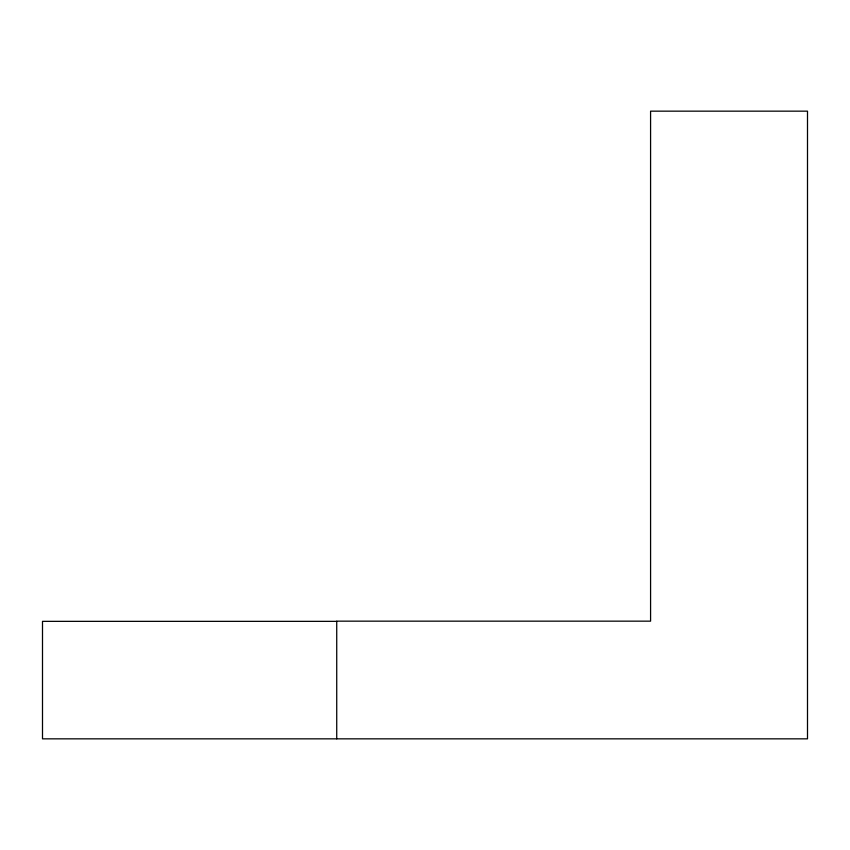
<?xml version="1.0" encoding="UTF-8"?>
<svg xmlns="http://www.w3.org/2000/svg" width="850" height="850" viewBox="0 0 850 850"><rect width="100%" height="100%" fill="white"/><g stroke="black" fill="none" stroke-linecap="round" stroke-linejoin="round"><path stroke-width="1.27" d="M336.728 621.35L42.5 621.35L42.5 738.841L807.5 738.841L807.5 111.159L650.579 111.159L650.579 621.159L336.728 621.159L336.728 738.841"/></g></svg>
